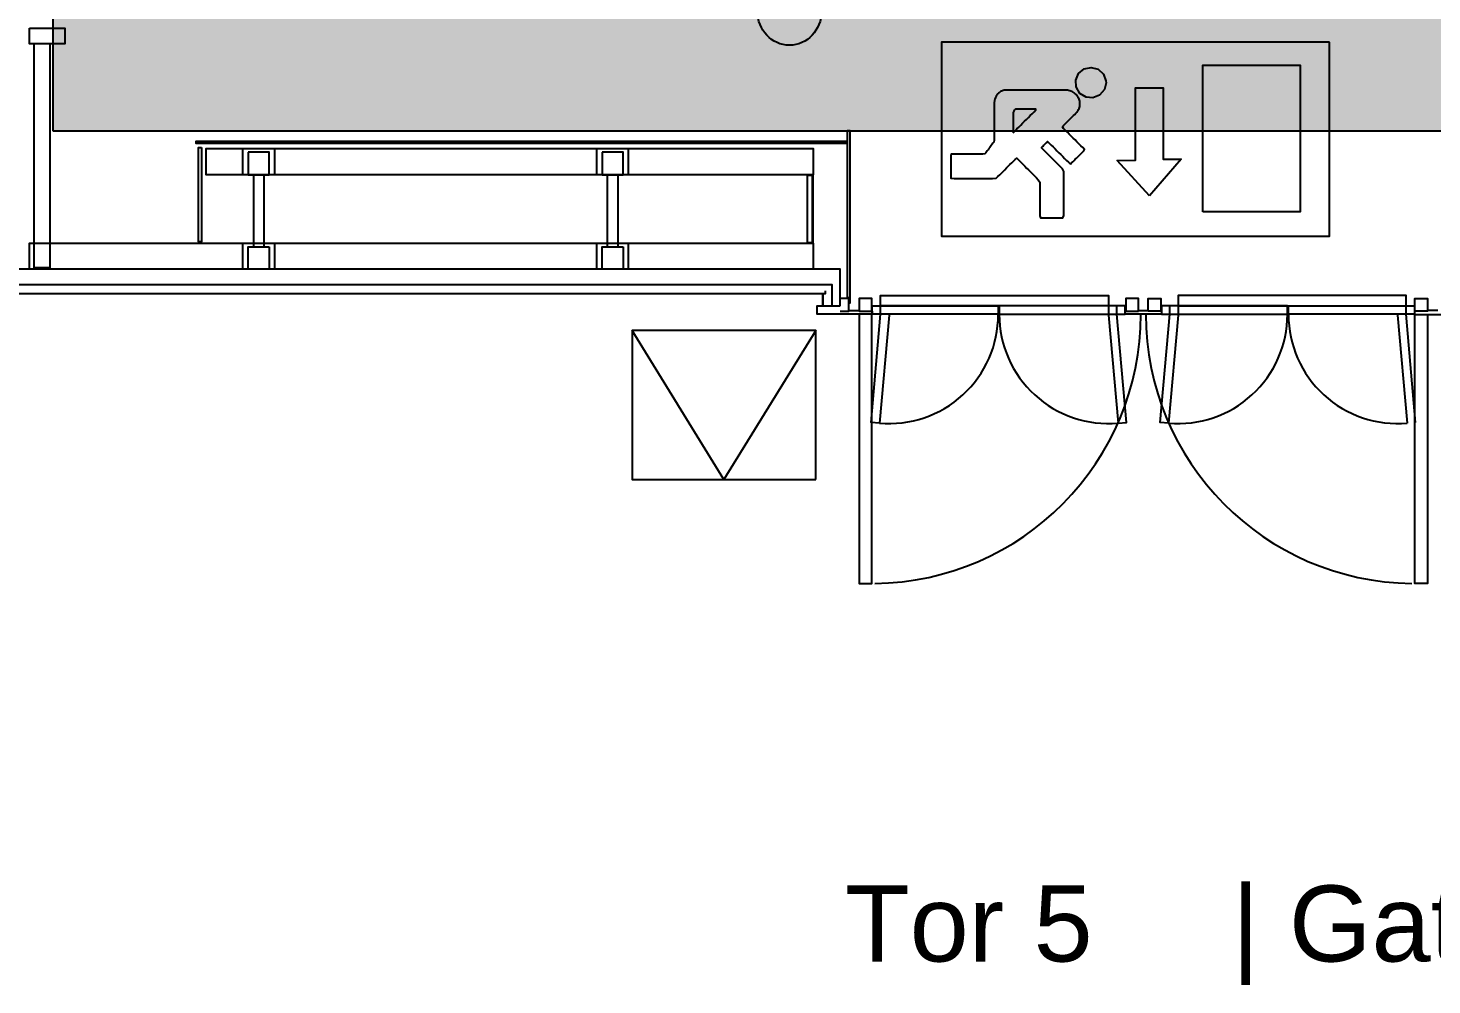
# Model space of a CAD drawing. Header units: metres. Extents: x 19 to 194, y 62 to 154.
# Drawn here: x 29.11 to 42.5, y 61.67 to 70.8 of the extents above; entities that cross this region are included whole.
import ezdxf

# ---------------------------------------------------------------- set-up
doc = ezdxf.new("R2010")
doc.units = ezdxf.units.M
doc.header["$MEASUREMENT"] = 0
doc.layers.add('ALL', color=7, linetype='Continuous')
doc.layers.add('ALL4', color=7, linetype='Continuous')
doc.styles.add('Arial', font='Arial.ttf')

msp = doc.modelspace()

# ---------------------------------------------------------------- hatches: boundary and pattern name
at = {"layer": 'ALL4', "lineweight": 0, "true_color": 0xe6e6e6, "transparency": 33554687}
h = msp.add_hatch(color=254, dxfattribs=at)
h.dxf.hatch_style = 1
h.paths.add_polyline_path([(181.2945, 128.8704), (187.0549, 128.8704), (187.0549, 139.3912), (29.3495, 139.4008), (29.3495, 127.8507), (32.7796, 127.8507), (32.7295, 82.9907), (29.3495, 82.9907), (29.3495, 69.8204), (187.0545, 69.8204), (187.0545, 83.1151), (181.2945, 83.1151)])

# ---------------------------------------------------------------- linework, layer by layer
at = {"layer": 'ALL', "color": 18, "lineweight": 25, "true_color": 0x000000}
for points in [[(29.1249, 70.8003), (29.4649, 70.8003), (29.4649, 70.6503), (29.1249, 70.6503)], [(36.9479, 68.1803), (36.9549, 68.1803), (36.9549, 68.2303), (36.9549, 69.8204), (36.9249, 69.8204), (36.9249, 68.2303), (36.9549, 68.2303), (36.9479, 68.2303)], [(30.7674, 69.6603), (30.7674, 68.7603), (30.7374, 68.7603), (30.7374, 69.6603)], [(36.5999, 69.6503), (36.5999, 69.4003), (30.8124, 69.4003), (30.8124, 69.6503)], [(31.2124, 69.6152), (31.2124, 69.4002), (31.4124, 69.4002), (31.4124, 69.6152)], [(34.5874, 69.6152), (34.5874, 69.4002), (34.7874, 69.4002), (34.7874, 69.6152)], [(36.5449, 69.3953), (36.5449, 68.7553), (36.5949, 68.7553), (36.5949, 69.3953)], [(36.5949, 69.3953), (36.5949, 68.7553), (36.5999, 68.7553), (36.5999, 69.3953)], [(31.4124, 68.7152), (31.4124, 68.5002), (31.2124, 68.5002), (31.2124, 68.7152)], [(34.7874, 68.7152), (34.7874, 68.5002), (34.5874, 68.5002), (34.5874, 68.7152)], [(36.8599, 68.1502), (36.8599, 68.5003), (28.4999, 68.5003), (28.4999, 68.3553), (36.7799, 68.3553), (36.7799, 68.1502)], [(39.7024, 68.1002), (39.7024, 68.2202), (39.5824, 68.2202), (39.5824, 68.1002)], [(39.7974, 68.1002), (39.7974, 68.2202), (39.9174, 68.2202), (39.9174, 68.1002)], [(38.3762, 68.0702), (38.3762, 68.1502), (38.3662, 68.1502), (38.3662, 68.0702)], [(36.6248, 66.4953), (36.6249, 67.9152), (35.7499, 66.4953), (34.8749, 67.9152), (34.8749, 66.4953)]]:
    msp.add_lwpolyline(points, close=True, dxfattribs=at)
for points in [[(29.3198, 70.6503), (29.3198, 68.5133), (29.1699, 68.5133), (29.1699, 70.6503)], [(36.9249, 69.7002), (30.7149, 69.7002), (30.7149, 69.7202), (36.9249, 69.7202)], [(30.8124, 69.6502), (36.5999, 69.6502), (36.5999, 69.4002), (30.8124, 69.4002)], [(31.1624, 69.4002), (31.1624, 69.6502)], [(31.4624, 69.6502), (31.4624, 69.4002)], [(34.5374, 69.4002), (34.5374, 69.6502)], [(34.8374, 69.6502), (34.8374, 69.4002)], [(31.2624, 69.4002), (31.2624, 68.7152)], [(31.3624, 69.4002), (31.3624, 68.7152)], [(34.6374, 69.4002), (34.6374, 68.7152)], [(34.7374, 69.4002), (34.7374, 68.7152)], [(29.1249, 68.5003), (29.1249, 68.7503), (36.5999, 68.7503), (36.5999, 68.5003)], [(31.1624, 68.5002), (31.1624, 68.7502)], [(31.4624, 68.7502), (31.4624, 68.5002)], [(34.5374, 68.5002), (34.5374, 68.7502)], [(34.8374, 68.7502), (34.8374, 68.5002)], [(28.4999, 68.3553), (28.4999, 68.2703), (36.7199, 68.2703), (36.7199, 68.2953)], [(37.1599, 68.1002), (37.1599, 68.2202), (37.0399, 68.2202), (37.0399, 68.1002), (37.1649, 68.1002), (37.1649, 68.0702), (37.1649, 68.1502), (38.3661, 68.1502), (38.3662, 68.0702), (37.1649, 68.0702), (36.6399, 68.0702), (36.6399, 68.1502), (36.8599, 68.1502)], [(36.6949, 68.1552), (36.6949, 68.2652), (36.6899, 68.2652), (36.6899, 68.1552)], [(36.8599, 68.1002), (36.9399, 68.1002), (36.9399, 68.2202), (36.8599, 68.2202)], [(37.3242, 68.0632), (37.2341, 67.0325), (37.1543, 67.0394), (37.2445, 68.0702), (37.2445, 68.2502), (39.4178, 68.2502), (39.4178, 68.0702)], [(42.3455, 67.0394), (42.2553, 68.0702), (42.2553, 68.2502), (40.082, 68.2502), (40.082, 68.0702)], [(42.3399, 68.1002), (42.3399, 68.2202), (42.4599, 68.2202), (42.4599, 68.1002)], [(36.9399, 68.1072), (37.0399, 68.1072), (37.0399, 68.1002)], [(37.0399, 68.0702), (37.0399, 65.5034), (37.1599, 65.5034), (37.1599, 68.0702)], [(39.5771, 68.1502), (37.2445, 68.1502)], [(39.9227, 68.0702), (41.1237, 68.0702), (41.1237, 68.1502), (39.9227, 68.1502), (39.9227, 68.0702), (39.5772, 68.0702), (39.5772, 68.1502), (38.3762, 68.1502), (38.3762, 68.0702), (39.5772, 68.0702)], [(39.4181, 68.0632), (39.5089, 67.0325), (39.588, 67.0395), (39.4978, 68.0702), (39.4978, 68.1502)], [(39.7024, 68.1072), (39.7974, 68.1072)], [(40.0818, 68.0632), (39.991, 67.0325), (39.9119, 67.0395), (40.0021, 68.0702), (40.0021, 68.1502)], [(40.082, 68.1502), (42.3349, 68.1502)], [(42.3349, 68.0702), (41.1237, 68.0702)], [(41.1337, 68.0702), (41.1337, 68.1502)], [(41.1337, 68.1502), (42.3349, 68.1502)], [(42.1756, 68.0633), (42.2658, 67.0326)], [(42.3349, 68.1502), (42.3349, 68.0702)], [(42.5599, 68.1071), (42.4599, 68.1071), (42.4599, 68.1001), (42.3349, 68.1001), (42.3349, 68.0701), (42.8599, 68.0701), (42.8599, 68.1501), (42.6399, 68.1501)], [(42.4599, 68.0702), (42.4599, 65.5034), (42.3399, 65.5034), (42.3399, 68.0702)], [(36.6248, 67.9152), (34.8749, 67.9152)]]:
    msp.add_lwpolyline(points, dxfattribs=at)
at = {"layer": 'ALL', "color": 4, "lineweight": 25}
for points in [[(41.5264, 70.6671), (37.8234, 70.6671), (37.8234, 68.8156), (41.5264, 68.8156)], [(40.3185, 69.0489), (40.3185, 70.4476), (41.2451, 70.4476), (41.2451, 69.0489)], [(39.3946, 70.2792), (39.3794, 70.2144), (39.3327, 70.1598), (39.2685, 70.1346), (39.2041, 70.1402), (39.1438, 70.1776), (39.1083, 70.2388), (39.1048, 70.3044), (39.1328, 70.3681), (39.1854, 70.4108), (39.253, 70.4251), (39.3192, 70.407), (39.3696, 70.3609), (39.3936, 70.2959)], [(39.0543, 69.5021), (39.0543, 69.5021), (39.0659, 69.5137), (39.0775, 69.5253), (39.0891, 69.5369), (39.1007, 69.5485), (39.1122, 69.5601), (39.1238, 69.5717), (39.1354, 69.5833), (39.147, 69.5949), (39.1586, 69.6065), (39.1702, 69.6181), (39.1818, 69.6296), (39.1898, 69.642), (39.1715, 69.6603), (39.1532, 69.6786), (39.1349, 69.6969), (39.1167, 69.7152), (39.0984, 69.7335), (39.0801, 69.7518), (39.0618, 69.77), (39.0435, 69.7883), (39.0252, 69.8066), (39.0069, 69.8249), (38.9886, 69.8432), (38.9776, 69.8599), (38.9893, 69.8716), (39.0011, 69.8834), (39.0128, 69.8951), (39.0245, 69.9069), (39.0363, 69.9186), (39.048, 69.9304), (39.0598, 69.9421), (39.0715, 69.9539), (39.0833, 69.9656), (39.095, 69.9773), (39.1068, 69.9891), (39.1165, 69.9991), (39.1225, 70.0066), (39.1279, 70.0147), (39.1328, 70.0234), (39.137, 70.0326), (39.1404, 70.0424), (39.1431, 70.0524), (39.1448, 70.0628), (39.1457, 70.0733), (39.1456, 70.0838), (39.1446, 70.0942), (39.1427, 70.1044), (39.14, 70.1143), (39.1366, 70.1238), (39.1324, 70.1327), (39.1276, 70.1412), (39.1223, 70.149), (39.1155, 70.158), (39.1079, 70.1667), (39.0995, 70.1747), (39.0903, 70.1821), (39.0806, 70.1887), (39.0702, 70.1944), (39.0595, 70.1992), (39.0484, 70.2031), (39.0372, 70.206), (39.0259, 70.2079), (39.0078, 70.2088), (38.9594, 70.2088), (38.911, 70.2088), (38.8627, 70.2088), (38.8143, 70.2088), (38.7659, 70.2088), (38.7176, 70.2088), (38.6692, 70.2088), (38.6208, 70.2088), (38.5725, 70.2088), (38.5241, 70.2088), (38.4757, 70.2088), (38.4395, 70.2088), (38.4309, 70.2082), (38.4222, 70.2069), (38.4136, 70.2049), (38.4051, 70.2021), (38.3968, 70.1985), (38.3889, 70.1943), (38.3814, 70.1895), (38.3743, 70.184), (38.3679, 70.178), (38.362, 70.1716), (38.3556, 70.1634), (38.3474, 70.1508), (38.3403, 70.1375), (38.3343, 70.1236), (38.3295, 70.1094), (38.3273, 70.087), (38.3273, 70.0547), (38.3273, 70.0224), (38.3273, 69.9901), (38.3273, 69.9579), (38.3273, 69.9256), (38.3273, 69.8933), (38.3273, 69.861), (38.3273, 69.8287), (38.3273, 69.7964), (38.3273, 69.7641), (38.3273, 69.7318), (38.3231, 69.7119), (38.3154, 69.7017), (38.3078, 69.6915), (38.3001, 69.6813), (38.2925, 69.6711), (38.2849, 69.6609), (38.2772, 69.6508), (38.2696, 69.6406), (38.2619, 69.6304), (38.2543, 69.6202), (38.2467, 69.61), (38.239, 69.5998), (38.218, 69.5966), (38.1908, 69.5966), (38.1635, 69.5966), (38.1362, 69.5966), (38.1089, 69.5966), (38.0817, 69.5966), (38.0544, 69.5966), (38.0271, 69.5966), (37.9999, 69.5966), (37.9726, 69.5966), (37.9453, 69.5966), (37.918, 69.5966), (37.9126, 69.5811), (37.9126, 69.5618), (37.9126, 69.5425), (37.9126, 69.5232), (37.9126, 69.5039), (37.9126, 69.4845), (37.9126, 69.4652), (37.9126, 69.4459), (37.9126, 69.4266), (37.9126, 69.4073), (37.9126, 69.388), (37.9126, 69.3687), (37.9462, 69.3671), (37.9827, 69.3671), (38.0193, 69.3671), (38.0558, 69.3671), (38.0923, 69.3671), (38.1288, 69.3671), (38.1654, 69.3671), (38.2019, 69.3671), (38.2384, 69.3671), (38.275, 69.3671), (38.3115, 69.3671), (38.3472, 69.3678), (38.3636, 69.3841), (38.3799, 69.4005), (38.3963, 69.4168), (38.4126, 69.4332), (38.429, 69.4495), (38.4453, 69.4659), (38.4617, 69.4822), (38.478, 69.4986), (38.4944, 69.515), (38.5107, 69.5313), (38.5271, 69.5477), (38.5438, 69.5584), (38.5624, 69.5398), (38.581, 69.5212), (38.5996, 69.5026), (38.6182, 69.484), (38.6368, 69.4654), (38.6554, 69.4468), (38.674, 69.4282), (38.6926, 69.4096), (38.7112, 69.391), (38.7298, 69.3724), (38.7484, 69.3538), (38.7618, 69.3322), (38.7618, 69.3028), (38.7618, 69.2735), (38.7618, 69.2442), (38.7618, 69.2148), (38.7618, 69.1855), (38.7618, 69.1562), (38.7618, 69.1268), (38.7618, 69.0975), (38.7618, 69.0682), (38.7618, 69.0388), (38.7618, 69.0095), (38.7696, 68.9919), (38.7889, 68.9919), (38.8082, 68.9919), (38.8275, 68.9919), (38.8468, 68.9919), (38.8661, 68.9919), (38.8854, 68.9919), (38.9047, 68.9919), (38.9241, 68.9919), (38.9434, 68.9919), (38.9627, 68.9919), (38.982, 68.9919), (38.9913, 69.0117), (38.9913, 69.0499), (38.9913, 69.0881), (38.9913, 69.1263), (38.9913, 69.1645), (38.9913, 69.2027), (38.9913, 69.2409), (38.9913, 69.2791), (38.9913, 69.3173), (38.9913, 69.3555), (38.9913, 69.3936), (38.9913, 69.4318), (38.9797, 69.4571), (38.9617, 69.4751), (38.9437, 69.4931), (38.9257, 69.5112), (38.9077, 69.5292), (38.8897, 69.5472), (38.8716, 69.5652), (38.8536, 69.5832), (38.8356, 69.6012), (38.8176, 69.6192), (38.7996, 69.6373), (38.7816, 69.6553), (38.7811, 69.6634), (38.7861, 69.6684), (38.7911, 69.6735), (38.7962, 69.6785), (38.8012, 69.6835), (38.8062, 69.6886), (38.8113, 69.6936), (38.8163, 69.6986), (38.8213, 69.7037), (38.8264, 69.7087), (38.8314, 69.7137), (38.8364, 69.7188), (38.8531, 69.7033), (38.8714, 69.685), (38.8897, 69.6667), (38.908, 69.6484), (38.9263, 69.6301), (38.9446, 69.6119), (38.9629, 69.5936), (38.9811, 69.5753), (38.9994, 69.557), (39.0177, 69.5387), (39.036, 69.5204)], [(39.8072, 69.1993), (39.5017, 69.5388), (39.6745, 69.539), (39.6737, 70.2302), (39.9378, 70.2311), (39.9393, 69.5501), (40.1121, 69.5503)], [(38.5078, 69.8019), (38.5078, 69.8019), (38.526, 69.8201), (38.5441, 69.8382), (38.5623, 69.8564), (38.5804, 69.8745), (38.5986, 69.8927), (38.6167, 69.9109), (38.6349, 69.929), (38.6531, 69.9472), (38.6712, 69.9653), (38.6894, 69.9835), (38.7075, 70.0016), (38.7257, 70.0198), (38.7259, 70.0283), (38.7104, 70.0283), (38.6949, 70.0283), (38.6794, 70.0283), (38.6639, 70.0283), (38.6484, 70.0283), (38.6329, 70.0283), (38.6174, 70.0283), (38.6019, 70.0283), (38.5864, 70.0283), (38.5708, 70.0283), (38.5553, 70.0283), (38.5407, 70.0283), (38.5389, 70.0282), (38.5371, 70.028), (38.5352, 70.0276), (38.5334, 70.0271), (38.5317, 70.0264), (38.53, 70.0256), (38.5284, 70.0247), (38.5268, 70.0236), (38.5254, 70.0224), (38.5241, 70.0211), (38.5229, 70.0198), (38.52, 70.0159), (38.5159, 70.0093), (38.5122, 70.0024), (38.5092, 69.9952), (38.5078, 69.9842), (38.5078, 69.969), (38.5078, 69.9538), (38.5078, 69.9386), (38.5078, 69.9234), (38.5078, 69.9082), (38.5078, 69.8931), (38.5078, 69.8779), (38.5078, 69.8627), (38.5078, 69.8475), (38.5078, 69.8323), (38.5078, 69.8171)]]:
    msp.add_lwpolyline(points, close=True, dxfattribs=at)
at = {"layer": 'ALL', "color": 18, "lineweight": 25, "true_color": 0x000000}
for centre, radius, start, end in [((37.1599, 68.0702), 2.5668, -89.33022, 0.00011), ((37.3248, 68.0699), 1.0414, -94.999, 0.01596), ((39.4178, 68.0702), 1.0417, -179.9992, -85.01733), ((42.3399, 68.0702), 2.5668, -179.99989, -90.66956), ((40.082, 68.0702), 1.0417, -94.98245, -0.00059), ((42.1751, 68.0699), 1.0414, 179.98426, -85.00078)]:
    msp.add_arc(centre, radius, start, end, dxfattribs=at)
msp.add_ellipse((36.375, 70.9613), major_axis=(0, 0.3255), ratio=0.9369521, dxfattribs=at)
at = {"layer": 'ALL4', "color": 254, "lineweight": 0, "true_color": 0xe6e6e6, "transparency": 33554687}
msp.add_lwpolyline([(181.2945, 128.8704), (187.0549, 128.8704), (187.0549, 139.3912), (29.3495, 139.4008), (29.3495, 127.8507), (32.7796, 127.8507), (32.7295, 82.9907), (29.3495, 82.9907), (29.3495, 69.8204), (187.0545, 69.8204), (187.0545, 83.1151), (181.2945, 83.1151)], close=True, dxfattribs=at)
at = {"layer": 'ALL4', "color": 254, "lineweight": 25, "true_color": 0xe6e6e6}
msp.add_lwpolyline([(181.2945, 128.8704), (187.0549, 128.8704), (187.0549, 139.3912), (29.3495, 139.4008), (29.3495, 127.8507), (32.7796, 127.8507), (32.7295, 82.9907), (29.3495, 82.9907), (29.3495, 69.8204), (187.0545, 69.8204), (187.0545, 83.1151), (181.2945, 83.1151)], close=True, dxfattribs=at)
at = {"layer": 'ALL4', "color": 18, "lineweight": 25, "true_color": 0x000000}
for points in [[(29.1249, 70.8003), (29.4649, 70.8003), (29.4649, 70.6503), (29.1249, 70.6503)], [(36.9479, 68.1803), (36.9549, 68.1803), (36.9549, 68.2303), (36.9549, 69.8204), (36.9249, 69.8204), (36.9249, 68.2303), (36.9549, 68.2303), (36.9479, 68.2303)], [(30.7674, 69.6603), (30.7674, 68.7603), (30.7374, 68.7603), (30.7374, 69.6603)], [(36.5999, 69.6503), (36.5999, 69.4003), (30.8124, 69.4003), (30.8124, 69.6503)], [(31.2124, 69.6152), (31.2124, 69.4002), (31.4124, 69.4002), (31.4124, 69.6152)], [(34.5874, 69.6152), (34.5874, 69.4002), (34.7874, 69.4002), (34.7874, 69.6152)], [(36.5449, 69.3953), (36.5449, 68.7553), (36.5949, 68.7553), (36.5949, 69.3953)], [(36.5949, 69.3953), (36.5949, 68.7553), (36.5999, 68.7553), (36.5999, 69.3953)], [(31.4124, 68.7152), (31.4124, 68.5002), (31.2124, 68.5002), (31.2124, 68.7152)], [(34.7874, 68.7152), (34.7874, 68.5002), (34.5874, 68.5002), (34.5874, 68.7152)], [(36.8599, 68.1502), (36.8599, 68.5003), (28.4999, 68.5003), (28.4999, 68.3553), (36.7799, 68.3553), (36.7799, 68.1502)], [(39.7024, 68.1002), (39.7024, 68.2202), (39.5824, 68.2202), (39.5824, 68.1002)], [(39.7974, 68.1002), (39.7974, 68.2202), (39.9174, 68.2202), (39.9174, 68.1002)], [(38.3762, 68.0702), (38.3762, 68.1502), (38.3662, 68.1502), (38.3662, 68.0702)], [(36.6248, 66.4953), (36.6249, 67.9152), (35.7499, 66.4953), (34.8749, 67.9152), (34.8749, 66.4953)]]:
    msp.add_lwpolyline(points, close=True, dxfattribs=at)
for points in [[(29.3198, 70.6503), (29.3198, 68.5133), (29.1699, 68.5133), (29.1699, 70.6503)], [(36.9249, 69.7002), (30.7149, 69.7002), (30.7149, 69.7202), (36.9249, 69.7202)], [(30.8124, 69.6502), (36.5999, 69.6502), (36.5999, 69.4002), (30.8124, 69.4002)], [(31.1624, 69.4002), (31.1624, 69.6502)], [(31.4624, 69.6502), (31.4624, 69.4002)], [(34.5374, 69.4002), (34.5374, 69.6502)], [(34.8374, 69.6502), (34.8374, 69.4002)], [(31.2624, 69.4002), (31.2624, 68.7152)], [(31.3624, 69.4002), (31.3624, 68.7152)], [(34.6374, 69.4002), (34.6374, 68.7152)], [(34.7374, 69.4002), (34.7374, 68.7152)], [(29.1249, 68.5003), (29.1249, 68.7503), (36.5999, 68.7503), (36.5999, 68.5003)], [(31.1624, 68.5002), (31.1624, 68.7502)], [(31.4624, 68.7502), (31.4624, 68.5002)], [(34.5374, 68.5002), (34.5374, 68.7502)], [(34.8374, 68.7502), (34.8374, 68.5002)], [(28.4999, 68.3553), (28.4999, 68.2703), (36.7199, 68.2703), (36.7199, 68.2953)], [(37.1599, 68.1002), (37.1599, 68.2202), (37.0399, 68.2202), (37.0399, 68.1002), (37.1649, 68.1002), (37.1649, 68.0702), (37.1649, 68.1502), (38.3661, 68.1502), (38.3662, 68.0702), (37.1649, 68.0702), (36.6399, 68.0702), (36.6399, 68.1502), (36.8599, 68.1502)], [(36.6949, 68.1552), (36.6949, 68.2652), (36.6899, 68.2652), (36.6899, 68.1552)], [(36.8599, 68.1002), (36.9399, 68.1002), (36.9399, 68.2202), (36.8599, 68.2202)], [(37.3242, 68.0632), (37.2341, 67.0325), (37.1543, 67.0394), (37.2445, 68.0702), (37.2445, 68.2502), (39.4178, 68.2502), (39.4178, 68.0702)], [(42.3455, 67.0394), (42.2553, 68.0702), (42.2553, 68.2502), (40.082, 68.2502), (40.082, 68.0702)], [(42.3399, 68.1002), (42.3399, 68.2202), (42.4599, 68.2202), (42.4599, 68.1002)], [(36.9399, 68.1072), (37.0399, 68.1072), (37.0399, 68.1002)], [(37.0399, 68.0702), (37.0399, 65.5034), (37.1599, 65.5034), (37.1599, 68.0702)], [(39.5771, 68.1502), (37.2445, 68.1502)], [(39.9227, 68.0702), (41.1237, 68.0702), (41.1237, 68.1502), (39.9227, 68.1502), (39.9227, 68.0702), (39.5772, 68.0702), (39.5772, 68.1502), (38.3762, 68.1502), (38.3762, 68.0702), (39.5772, 68.0702)], [(39.4181, 68.0632), (39.5089, 67.0325), (39.588, 67.0395), (39.4978, 68.0702), (39.4978, 68.1502)], [(39.7024, 68.1072), (39.7974, 68.1072)], [(40.0818, 68.0632), (39.991, 67.0325), (39.9119, 67.0395), (40.0021, 68.0702), (40.0021, 68.1502)], [(40.082, 68.1502), (42.3349, 68.1502)], [(42.3349, 68.0702), (41.1237, 68.0702)], [(41.1337, 68.0702), (41.1337, 68.1502)], [(41.1337, 68.1502), (42.3349, 68.1502)], [(42.1756, 68.0633), (42.2658, 67.0326)], [(42.3349, 68.1502), (42.3349, 68.0702)], [(42.5599, 68.1071), (42.4599, 68.1071), (42.4599, 68.1001), (42.3349, 68.1001), (42.3349, 68.0701), (42.8599, 68.0701), (42.8599, 68.1501), (42.6399, 68.1501)], [(42.4599, 68.0702), (42.4599, 65.5034), (42.3399, 65.5034), (42.3399, 68.0702)], [(36.6248, 67.9152), (34.8749, 67.9152)]]:
    msp.add_lwpolyline(points, dxfattribs=at)
at = {"layer": 'ALL4', "color": 4, "lineweight": 25}
for points in [[(41.5264, 70.6671), (37.8234, 70.6671), (37.8234, 68.8156), (41.5264, 68.8156)], [(40.3185, 69.0489), (40.3185, 70.4476), (41.2451, 70.4476), (41.2451, 69.0489)], [(39.3946, 70.2792), (39.3794, 70.2144), (39.3327, 70.1598), (39.2685, 70.1346), (39.2041, 70.1402), (39.1438, 70.1776), (39.1083, 70.2388), (39.1048, 70.3044), (39.1328, 70.3681), (39.1854, 70.4108), (39.253, 70.4251), (39.3192, 70.407), (39.3696, 70.3609), (39.3936, 70.2959)], [(39.0543, 69.5021), (39.0543, 69.5021), (39.0659, 69.5137), (39.0775, 69.5253), (39.0891, 69.5369), (39.1007, 69.5485), (39.1122, 69.5601), (39.1238, 69.5717), (39.1354, 69.5833), (39.147, 69.5949), (39.1586, 69.6065), (39.1702, 69.6181), (39.1818, 69.6296), (39.1898, 69.642), (39.1715, 69.6603), (39.1532, 69.6786), (39.1349, 69.6969), (39.1167, 69.7152), (39.0984, 69.7335), (39.0801, 69.7518), (39.0618, 69.77), (39.0435, 69.7883), (39.0252, 69.8066), (39.0069, 69.8249), (38.9886, 69.8432), (38.9776, 69.8599), (38.9893, 69.8716), (39.0011, 69.8834), (39.0128, 69.8951), (39.0245, 69.9069), (39.0363, 69.9186), (39.048, 69.9304), (39.0598, 69.9421), (39.0715, 69.9539), (39.0833, 69.9656), (39.095, 69.9773), (39.1068, 69.9891), (39.1165, 69.9991), (39.1225, 70.0066), (39.1279, 70.0147), (39.1328, 70.0234), (39.137, 70.0326), (39.1404, 70.0424), (39.1431, 70.0524), (39.1448, 70.0628), (39.1457, 70.0733), (39.1456, 70.0838), (39.1446, 70.0942), (39.1427, 70.1044), (39.14, 70.1143), (39.1366, 70.1238), (39.1324, 70.1327), (39.1276, 70.1412), (39.1223, 70.149), (39.1155, 70.158), (39.1079, 70.1667), (39.0995, 70.1747), (39.0903, 70.1821), (39.0806, 70.1887), (39.0702, 70.1944), (39.0595, 70.1992), (39.0484, 70.2031), (39.0372, 70.206), (39.0259, 70.2079), (39.0078, 70.2088), (38.9594, 70.2088), (38.911, 70.2088), (38.8627, 70.2088), (38.8143, 70.2088), (38.7659, 70.2088), (38.7176, 70.2088), (38.6692, 70.2088), (38.6208, 70.2088), (38.5725, 70.2088), (38.5241, 70.2088), (38.4757, 70.2088), (38.4395, 70.2088), (38.4309, 70.2082), (38.4222, 70.2069), (38.4136, 70.2049), (38.4051, 70.2021), (38.3968, 70.1985), (38.3889, 70.1943), (38.3814, 70.1895), (38.3743, 70.184), (38.3679, 70.178), (38.362, 70.1716), (38.3556, 70.1634), (38.3474, 70.1508), (38.3403, 70.1375), (38.3343, 70.1236), (38.3295, 70.1094), (38.3273, 70.087), (38.3273, 70.0547), (38.3273, 70.0224), (38.3273, 69.9901), (38.3273, 69.9579), (38.3273, 69.9256), (38.3273, 69.8933), (38.3273, 69.861), (38.3273, 69.8287), (38.3273, 69.7964), (38.3273, 69.7641), (38.3273, 69.7318), (38.3231, 69.7119), (38.3154, 69.7017), (38.3078, 69.6915), (38.3001, 69.6813), (38.2925, 69.6711), (38.2849, 69.6609), (38.2772, 69.6508), (38.2696, 69.6406), (38.2619, 69.6304), (38.2543, 69.6202), (38.2467, 69.61), (38.239, 69.5998), (38.218, 69.5966), (38.1908, 69.5966), (38.1635, 69.5966), (38.1362, 69.5966), (38.1089, 69.5966), (38.0817, 69.5966), (38.0544, 69.5966), (38.0271, 69.5966), (37.9999, 69.5966), (37.9726, 69.5966), (37.9453, 69.5966), (37.918, 69.5966), (37.9126, 69.5811), (37.9126, 69.5618), (37.9126, 69.5425), (37.9126, 69.5232), (37.9126, 69.5039), (37.9126, 69.4845), (37.9126, 69.4652), (37.9126, 69.4459), (37.9126, 69.4266), (37.9126, 69.4073), (37.9126, 69.388), (37.9126, 69.3687), (37.9462, 69.3671), (37.9827, 69.3671), (38.0193, 69.3671), (38.0558, 69.3671), (38.0923, 69.3671), (38.1288, 69.3671), (38.1654, 69.3671), (38.2019, 69.3671), (38.2384, 69.3671), (38.275, 69.3671), (38.3115, 69.3671), (38.3472, 69.3678), (38.3636, 69.3841), (38.3799, 69.4005), (38.3963, 69.4168), (38.4126, 69.4332), (38.429, 69.4495), (38.4453, 69.4659), (38.4617, 69.4822), (38.478, 69.4986), (38.4944, 69.515), (38.5107, 69.5313), (38.5271, 69.5477), (38.5438, 69.5584), (38.5624, 69.5398), (38.581, 69.5212), (38.5996, 69.5026), (38.6182, 69.484), (38.6368, 69.4654), (38.6554, 69.4468), (38.674, 69.4282), (38.6926, 69.4096), (38.7112, 69.391), (38.7298, 69.3724), (38.7484, 69.3538), (38.7618, 69.3322), (38.7618, 69.3028), (38.7618, 69.2735), (38.7618, 69.2442), (38.7618, 69.2148), (38.7618, 69.1855), (38.7618, 69.1562), (38.7618, 69.1268), (38.7618, 69.0975), (38.7618, 69.0682), (38.7618, 69.0388), (38.7618, 69.0095), (38.7696, 68.9919), (38.7889, 68.9919), (38.8082, 68.9919), (38.8275, 68.9919), (38.8468, 68.9919), (38.8661, 68.9919), (38.8854, 68.9919), (38.9047, 68.9919), (38.9241, 68.9919), (38.9434, 68.9919), (38.9627, 68.9919), (38.982, 68.9919), (38.9913, 69.0117), (38.9913, 69.0499), (38.9913, 69.0881), (38.9913, 69.1263), (38.9913, 69.1645), (38.9913, 69.2027), (38.9913, 69.2409), (38.9913, 69.2791), (38.9913, 69.3173), (38.9913, 69.3555), (38.9913, 69.3936), (38.9913, 69.4318), (38.9797, 69.4571), (38.9617, 69.4751), (38.9437, 69.4931), (38.9257, 69.5112), (38.9077, 69.5292), (38.8897, 69.5472), (38.8716, 69.5652), (38.8536, 69.5832), (38.8356, 69.6012), (38.8176, 69.6192), (38.7996, 69.6373), (38.7816, 69.6553), (38.7811, 69.6634), (38.7861, 69.6684), (38.7911, 69.6735), (38.7962, 69.6785), (38.8012, 69.6835), (38.8062, 69.6886), (38.8113, 69.6936), (38.8163, 69.6986), (38.8213, 69.7037), (38.8264, 69.7087), (38.8314, 69.7137), (38.8364, 69.7188), (38.8531, 69.7033), (38.8714, 69.685), (38.8897, 69.6667), (38.908, 69.6484), (38.9263, 69.6301), (38.9446, 69.6119), (38.9629, 69.5936), (38.9811, 69.5753), (38.9994, 69.557), (39.0177, 69.5387), (39.036, 69.5204)], [(39.8072, 69.1993), (39.5017, 69.5388), (39.6745, 69.539), (39.6737, 70.2302), (39.9378, 70.2311), (39.9393, 69.5501), (40.1121, 69.5503)], [(38.5078, 69.8019), (38.5078, 69.8019), (38.526, 69.8201), (38.5441, 69.8382), (38.5623, 69.8564), (38.5804, 69.8745), (38.5986, 69.8927), (38.6167, 69.9109), (38.6349, 69.929), (38.6531, 69.9472), (38.6712, 69.9653), (38.6894, 69.9835), (38.7075, 70.0016), (38.7257, 70.0198), (38.7259, 70.0283), (38.7104, 70.0283), (38.6949, 70.0283), (38.6794, 70.0283), (38.6639, 70.0283), (38.6484, 70.0283), (38.6329, 70.0283), (38.6174, 70.0283), (38.6019, 70.0283), (38.5864, 70.0283), (38.5708, 70.0283), (38.5553, 70.0283), (38.5407, 70.0283), (38.5389, 70.0282), (38.5371, 70.028), (38.5352, 70.0276), (38.5334, 70.0271), (38.5317, 70.0264), (38.53, 70.0256), (38.5284, 70.0247), (38.5268, 70.0236), (38.5254, 70.0224), (38.5241, 70.0211), (38.5229, 70.0198), (38.52, 70.0159), (38.5159, 70.0093), (38.5122, 70.0024), (38.5092, 69.9952), (38.5078, 69.9842), (38.5078, 69.969), (38.5078, 69.9538), (38.5078, 69.9386), (38.5078, 69.9234), (38.5078, 69.9082), (38.5078, 69.8931), (38.5078, 69.8779), (38.5078, 69.8627), (38.5078, 69.8475), (38.5078, 69.8323), (38.5078, 69.8171)]]:
    msp.add_lwpolyline(points, close=True, dxfattribs=at)
at = {"layer": 'ALL4', "color": 18, "lineweight": 25, "true_color": 0x000000}
for centre, radius, start, end in [((37.1599, 68.0702), 2.5668, -89.33022, 0.00011), ((37.3248, 68.0699), 1.0414, -94.999, 0.01596), ((39.4178, 68.0702), 1.0417, -179.9992, -85.01733), ((42.3399, 68.0702), 2.5668, -179.99989, -90.66956), ((40.082, 68.0702), 1.0417, -94.98245, -0.00059), ((42.1751, 68.0699), 1.0414, 179.98426, -85.00078)]:
    msp.add_arc(centre, radius, start, end, dxfattribs=at)
msp.add_ellipse((36.375, 70.9613), major_axis=(0, 0.3255), ratio=0.9369521, dxfattribs=at)

# ---------------------------------------------------------------- texts
at = {"layer": 'ALL', "color": 18, "true_color": 0x000000, "style": 'Arial'}
for s, p in [('Tor 5 ', (36.9029, 61.8976)), ('| Gate 5', (40.5945, 61.8976))]:
    msp.add_text(s, height=0.725, dxfattribs=at).set_placement(p)
at = {"layer": 'ALL4', "color": 18, "true_color": 0x000000, "style": 'Arial'}
for s, p in [('Tor 5 ', (36.9029, 61.8976)), ('| Gate 5', (40.5945, 61.8976))]:
    msp.add_text(s, height=0.725, dxfattribs=at).set_placement(p)

doc.saveas('drawing.dxf')
